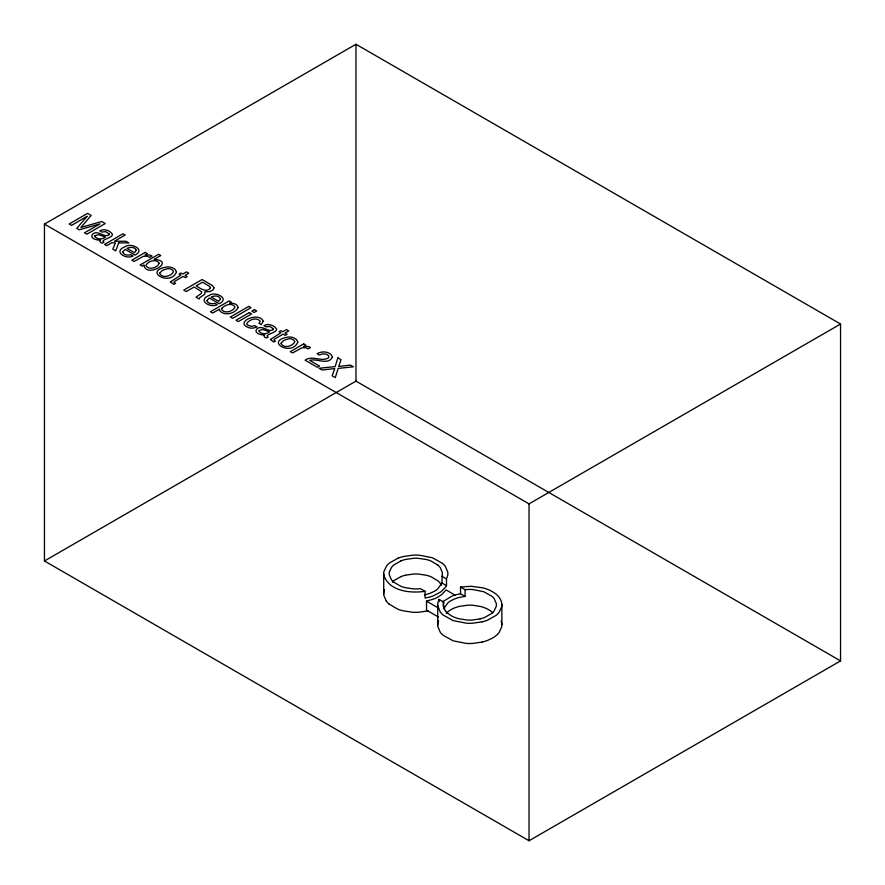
<?xml version="1.0" encoding="UTF-8"?>
<svg xmlns="http://www.w3.org/2000/svg" width="885" height="885" viewBox="0 0 885 885"><rect width="100%" height="100%" fill="white"/><g stroke="black" fill="none" stroke-linecap="round" stroke-linejoin="round"><path stroke-width="1.33" d="M437.732 625.363L437.732 605.13M439.104 601.623L439.104 599.399L443.662 602.032L443.662 608.78L447.998 602.74A26.074 15.056 0 0 1 451.228 600.539L455.122 598.725A26.417 15.255 0 0 1 459.525 597.364L465.079 596.424L465.079 589.675L460.521 587.043L460.521 593.791L465.079 596.424M437.865 565.072A26.417 15.244 0 0 1 440.221 567.617L442.268 572.318A26.959 15.565 0 0 1 442.212 575.206L441.936 583.06L437.599 589.1A26.074 15.056 0 0 1 434.358 591.302L430.475 593.116A26.417 15.255 0 0 1 426.061 594.477L424.512 594.82M393.648 582.064L400.606 586.18A26.417 15.244 0 0 0 404.965 587.596L412.985 588.846A26.959 15.565 0 0 0 417.997 588.879L420.519 588.68L425.065 591.302L425.065 598.05L428.196 597.408A31.882 18.408 0 0 0 433.517 595.76L440.918 591.844L445.852 586.799L446.494 585.693L446.494 578.945L447.688 575.538A32.59 18.817 0 0 0 447.766 572.053L445.376 566.422A31.893 18.419 0 0 0 442.522 563.358L432.422 557.749L419.18 555.172A32.546 18.784 0 0 0 413.14 555.138L403.394 556.51M501.861 624.633L501.872 604.4M384.577 589.576L383.902 591.866A32.535 18.784 0 0 0 383.824 595.351L386.214 600.981M443.662 602.032L443.374 603.15A26.959 15.565 0 0 0 443.319 606.037L445.299 610.694M438.573 620.75L437.898 623.04A32.535 18.784 0 0 0 437.832 626.525L440.21 632.156A31.904 18.419 0 0 0 443.064 635.231L453.153 640.828L466.417 643.417A32.546 18.784 0 0 0 472.446 643.45L482.192 642.079M439.104 599.399L437.898 602.807A32.59 18.817 0 0 0 437.832 606.291L440.221 611.922A31.893 18.419 0 0 0 443.064 614.998L453.175 620.606L466.417 623.184A32.546 18.795 0 0 0 472.446 623.228L482.203 621.845M442.378 601.9L452.08 596.07A31.882 18.408 0 0 1 457.401 594.432L460.521 593.791M44.449 224.104L355.969 44.25L840.551 324.021L840.551 660.896L529.031 840.75L44.449 560.979L44.449 224.104L529.031 503.875L840.551 324.021M44.449 560.979L355.969 381.125L840.551 660.896M398.073 558.158L389.477 563.004A31.893 18.408 0 0 0 386.502 566.046L383.891 571.633A32.546 18.795 0 0 0 383.824 575.117C389.002 591.401 410.585 593.503 425.065 591.302M401.115 560.802L393.991 564.818A26.417 15.255 0 0 0 391.535 567.34L389.367 571.975A26.948 15.565 0 0 0 389.312 574.863L391.292 579.52A26.417 15.244 0 0 0 393.725 582.109M401.115 576.533L393.991 580.56A26.428 15.255 0 0 0 392.265 582.208M405.518 559.442L413.594 558.302A26.948 15.554 0 0 1 418.594 558.335L426.625 559.585A26.417 15.244 0 0 1 430.973 561.001L437.942 565.106M405.529 575.173L413.594 574.033A26.948 15.554 0 0 1 418.594 574.066L426.625 575.316A26.417 15.255 0 0 1 430.984 576.732L437.942 580.848A26.417 15.255 0 0 1 440.232 583.348L441.394 585.206M438.429 617L426.537 610.141L426.537 601.147L434.347 598.802A24.205 13.972 0 0 0 437.467 597.342L442.113 594.289L446.007 589.908L455.111 595.163M428.196 610.893L418.45 612.276A32.535 18.784 0 0 1 412.41 612.232L402.719 610.727A31.904 18.419 0 0 1 397.465 609.013L389.068 604.057M480.068 618.914L471.993 620.053A26.948 15.565 0 0 1 466.992 620.02L458.972 618.77A26.417 15.255 0 0 1 454.613 617.354A26.074 15.056 0 0 1 450.797 615.484L447.655 613.239M460.521 587.043L471.163 586.268L482.878 587.861A31.893 18.419 0 0 1 488.133 589.576C494.151 592.01 500.6 596.368 501.762 603.238A32.546 18.784 0 0 1 501.695 606.723L499.085 612.32A31.893 18.419 0 0 1 496.12 615.352L487.524 620.197A31.893 18.419 0 0 1 482.281 621.801M465.079 589.675L467.601 589.476A26.959 15.565 0 0 1 472.601 589.51L483.586 591.656L491.938 596.291A26.417 15.255 0 0 1 494.306 598.835L496.275 603.504A26.948 15.565 0 0 1 496.219 606.391L494.062 611.026A26.417 15.255 0 0 1 491.595 613.537L484.482 617.553A26.417 15.255 0 0 1 480.135 618.869M441.936 576.312L446.494 578.945M441.936 583.06L446.494 585.693M426.537 601.147L438.562 608.083M501.175 621.17L501.762 623.471A32.535 18.784 0 0 1 501.695 626.956L499.085 632.543A31.893 18.419 0 0 1 496.12 635.585A31.462 18.165 0 0 1 492.215 638.24L487.524 640.43A31.893 18.419 0 0 1 482.281 642.034M529.031 503.875L529.031 840.75M383.725 573.956L383.725 594.189M355.969 44.25L355.969 381.125M446.261 613.371A26.417 15.255 0 0 1 447.998 611.734A26.074 15.056 0 0 1 451.228 609.522A26.063 15.056 0 0 1 455.111 607.707A26.417 15.255 0 0 1 459.459 606.391L467.601 605.207A26.959 15.565 0 0 1 472.601 605.24L480.621 606.49A26.417 15.255 0 0 1 484.98 607.918A26.074 15.056 0 0 1 491.861 611.978A26.417 15.255 0 0 1 492.746 612.807M447.721 613.283A26.417 15.255 0 0 1 445.365 610.739M389.146 604.101A31.904 18.419 0 0 1 386.291 601.026M397.984 558.203A31.893 18.408 0 0 1 403.306 556.554M401.038 560.847A26.417 15.255 0 0 1 405.452 559.486M401.049 576.577A26.428 15.255 0 0 1 405.452 575.217M263.265 321.366L261.175 324.552L258.984 323.279L260.135 321.565L259.814 320.669C256.042 317.228 249.614 319.529 246.948 323.246A3.916 2.257 0 0 0 247.479 325.049L251.329 326.388L254.825 325.68L257.015 326.952L254.039 327.904A6.516 3.761 0 0 1 249.88 327.97C232.39 322.903 259.228 310.701 263.265 321.366M170.484 281.795L173.748 284.362L175.529 283.333L173.958 282.315L174.422 281.496L183.195 276.441L185.341 277.68L187.177 276.607L185.031 275.368L188.782 273.211L186.503 271.894L182.752 274.051L180.938 273L179.091 274.073L180.905 275.124L170.484 281.795M270.412 339.486L273.686 342.064L275.467 341.035L273.896 340.017L274.361 339.198L283.134 334.132L285.269 335.371L287.116 334.309L284.97 333.07L288.72 330.901L286.441 329.585L282.691 331.753L280.866 330.702L279.029 331.764L280.844 332.815L270.412 339.486M122.805 251.816C123.214 255.19 128.148 255.555 130.781 254.692L132.993 255.975C126.157 259.913 112.672 251.517 124.818 246.882C130.659 242.081 146.246 249.869 134.963 255.057L125.128 249.371L122.805 251.816M207.046 300.458C207.444 303.82 212.378 304.186 215.011 303.323L217.234 304.606C210.387 308.544 196.901 300.148 209.048 295.513C214.889 290.711 230.476 298.499 219.203 303.688L209.358 298.002L207.046 300.458M109.231 234.038L109.165 234.779C104.209 238.375 97.77 229.215 92.482 234.326C89.285 238.552 97.527 240.521 100.547 240.045L99.695 240.997L100.569 242.446L102.35 243.22L104.01 242.247C99.153 239.979 112.107 238.231 112.428 234.713L112.306 234.049C109.663 230.255 103.877 228.452 99.728 230.852L101.83 232.069L105.647 231.638L109.231 234.038M273.421 328.822L273.354 329.574C268.398 333.169 261.96 323.998 256.672 329.12C253.464 333.346 261.717 335.315 264.737 334.84L263.885 335.78L264.759 337.24L266.54 338.004L268.199 337.041C263.343 334.773 276.297 333.026 276.618 329.508L276.496 328.844C273.852 325.049 268.066 323.246 263.918 325.647L266.02 326.864L269.837 326.432L273.421 328.822M159.809 272.989L159.731 273.664C162.575 278.731 171.314 276.186 173.471 271.728L172.752 270.246L170.728 269.051A4.348 2.511 0 0 0 167.199 268.73L162.453 270.379L159.809 272.989M281.176 343.059L281.087 343.723C283.93 348.801 292.669 346.256 294.827 341.787L294.119 340.305L292.083 339.121A4.348 2.511 0 0 0 288.554 338.789L283.808 340.448L281.176 343.059M213.982 287.857L213.097 289.86L210.121 291.563L204.8 291.84L204.756 294.229L199.789 297.614L199.048 298.975L195.983 297.205L201.36 293.411L201.725 291.784L194.147 287.017L186.237 291.574L183.748 290.136L202.167 279.505L212.466 285.623L213.982 287.857M159.211 263.287C157.475 267.779 149.288 270.401 146.069 265.931L146.025 265.113C148.271 260.92 156.501 258.508 159.211 263.287M143.923 265.168C146.39 278.797 176.303 260.787 154.123 259.405L160.805 255.544L158.614 254.283L140.118 264.958L142.208 266.153L143.923 265.168M176.48 271.983C170.274 287.039 142.264 270.777 167.199 266.949A7.843 4.525 0 0 1 172.321 267.735L174.964 269.228L176.48 271.983M297.836 342.052C291.641 357.109 263.619 340.836 288.554 337.008A7.843 4.525 0 0 1 293.676 337.793L296.32 339.298L297.836 342.052M94.938 235.753L94.806 236.439C97.107 239.758 102.538 239.503 105.492 237.069L98.556 234.658L94.938 235.753M259.128 330.548L258.995 331.233C261.296 334.552 266.728 334.298 269.682 331.864L262.745 329.452L259.128 330.548M136.323 250.234L134.443 252.679L126.975 248.375C129.807 246.915 134.985 246.683 136.323 250.234M220.553 298.865L218.672 301.309L211.216 297.006C214.037 295.546 219.214 295.313 220.553 298.865M210.475 287.713C207.433 293.4 199.667 288.245 196.227 285.811L202.521 282.182L209.668 286.419L210.475 287.713M332.417 357.086C328.147 365.66 316.741 358.082 309.717 360.405L319.529 366.069L317.394 367.297L305.059 360.184C312.361 354.819 321.675 362.485 328.7 357.717L328.667 355.659L326.311 354.155L322.527 353.867L319.385 355.073L317.095 353.746C321.686 350.748 330.592 351.212 332.417 357.086M238.043 307.626C235.156 313.788 224.182 316.277 219.613 310.602L219.568 309.075L212.71 313.047L210.442 311.741L229.171 300.922L231.372 302.194L229.591 303.223C232.722 302.935 237.777 303.743 238.043 307.626M337.915 357.872L335.116 366.622L319.076 368.271L322.085 370.007L334.762 368.58L332.152 375.826L335.249 377.607L338.214 368.414L353.38 366.799L350.405 365.085L338.69 366.456L341.035 359.675L337.915 357.872M118.678 242.866L115.703 250.853L112.815 249.194L115.404 242.855L111.776 242.767L106.731 245.676L104.563 244.426L122.993 233.784L125.161 235.045L114.464 241.218L125.958 241.262L128.845 242.932L118.678 242.866M222.035 308.091L221.715 309.706C225.011 313.954 232.445 311.531 234.857 307.493L234.835 306.675C231.726 302.416 225.055 304.882 222.035 308.091M87.029 216.36L76.785 228.385L79.252 229.812L100.049 223.872L84.462 232.821L86.83 234.182L105.26 223.551L101.72 221.504L80.889 227.467L91.166 215.42L87.593 213.351L69.174 223.993L71.552 225.365L87.029 216.36M145.24 252.402L131.81 260.157L134.066 261.451L143.37 256.351L147.175 256.23L149.631 257.402L152.01 256.03L149.842 254.991L145.063 254.98L147.386 253.63L145.24 252.402M248.751 306.398L230.321 317.029L232.589 318.334L251.008 307.692L248.751 306.398M249.338 312.571L235.974 320.293L238.264 321.62L251.639 313.898L249.338 312.571M254.393 309.65L251.838 311.133L254.128 312.449L256.694 310.978L254.393 309.65M303.721 343.9L290.291 351.655L292.548 352.949L301.851 347.849L305.657 347.728L308.113 348.911L310.491 347.528L308.323 346.489L303.544 346.477L305.867 345.139L303.721 343.9"/></g></svg>
